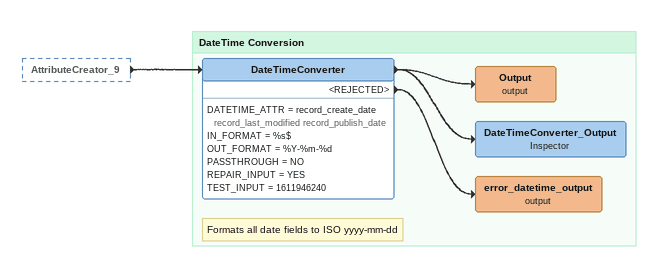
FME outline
AttributeCreator_9 [outside]
    -> DateTimeConverter

Bookmark: DateTime Conversion
Note: Formats all date fields to ISO yyyy-mm-dd
DateTimeConverter
    DATETIME_ATTR = record_create_date record_last_modified record_publish_date
    IN_FORMAT = %s$
    OUT_FORMAT = %Y-%m-%d
    PASSTHROUGH = NO
    REPAIR_INPUT = YES
    TEST_INPUT = 1611946240
    -> Output (output)
    -> DateTimeConverter_Output
    <REJECTED> -> error_datetime_output (output)
Output (output)
DateTimeConverter_Output: Inspector
error_datetime_output (output)
